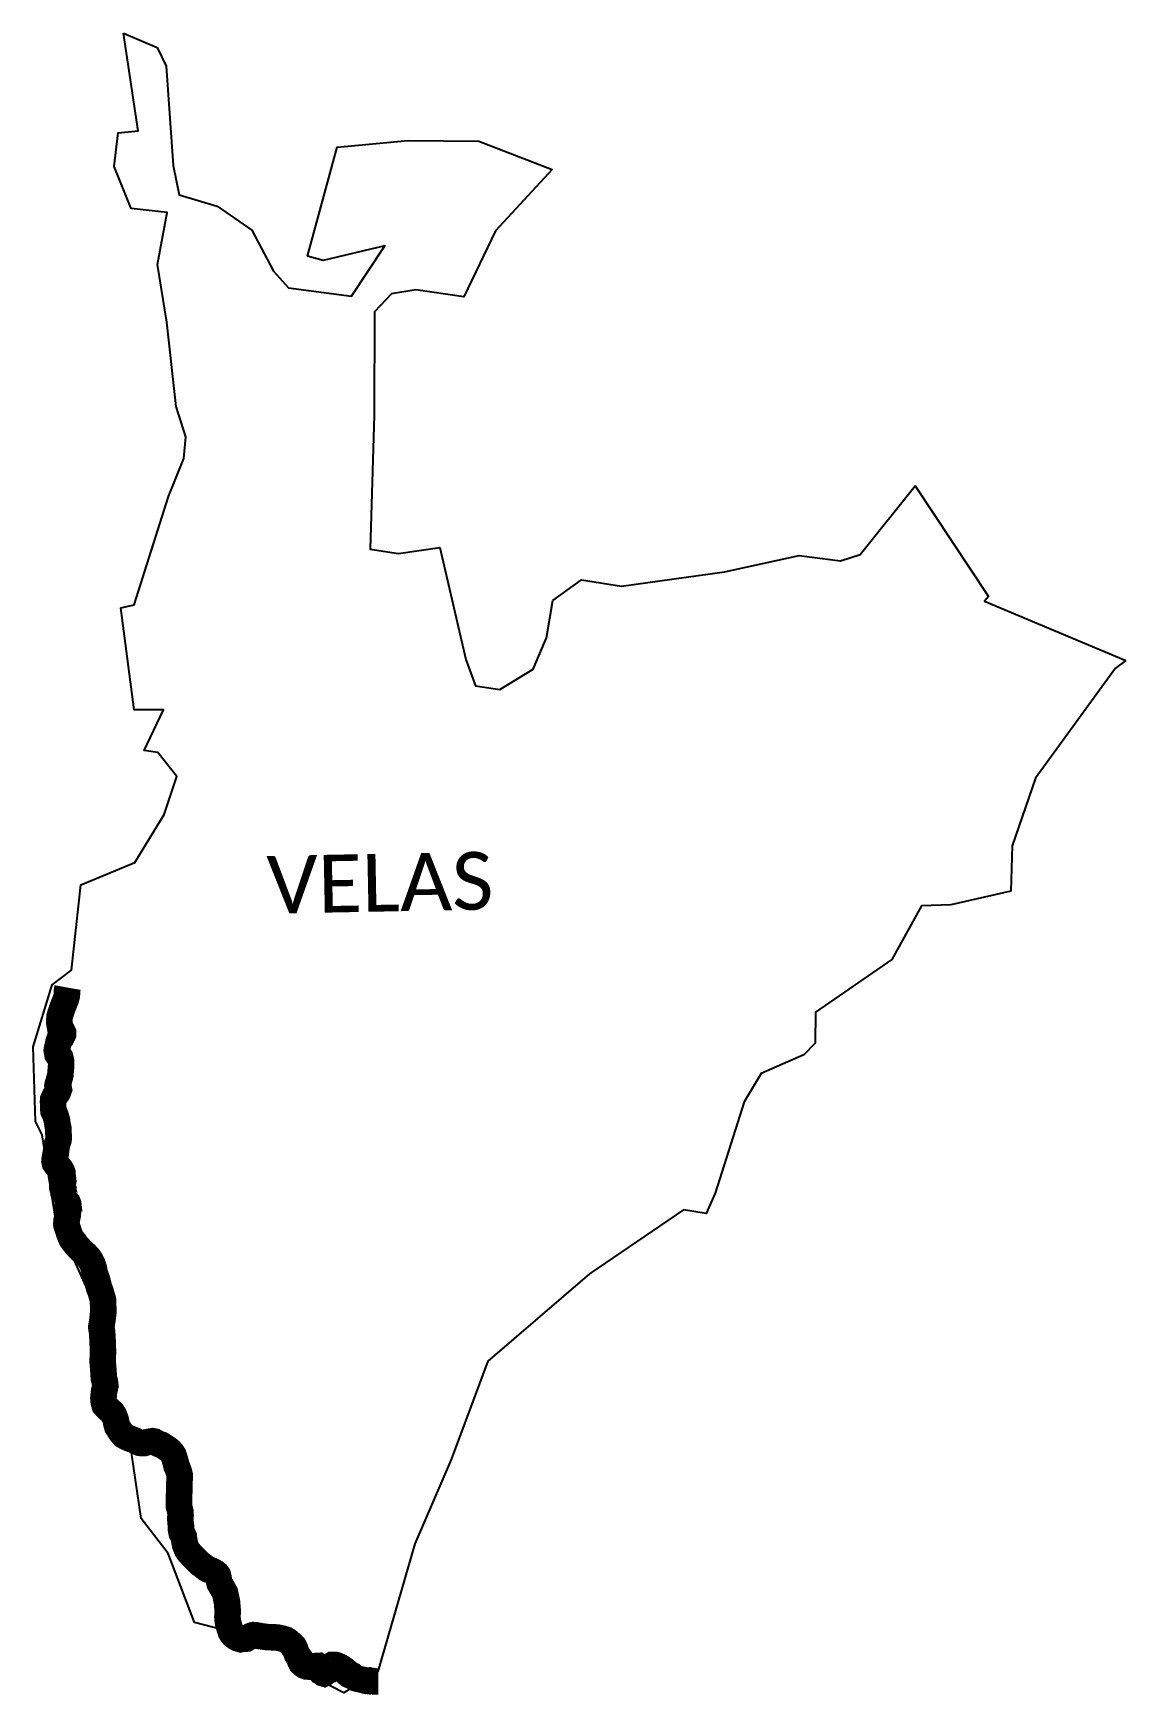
# Model space of a CAD drawing. Header units: metres. Extents: x 291233 to 293289, y 1984629 to 1987758.
import ezdxf

# ---------------------------------------------------------------- set-up
doc = ezdxf.new("R2010")
doc.units = ezdxf.units.M
for name, color, linetype in [('UNPROTECTED', 130, 'Continuous'), ('village', 3, 'Continuous'), ('VILLAGE NAME', 250, 'Continuous')]:
    doc.layers.add(name, color=color, linetype=linetype)
doc.styles.get("Standard").update_dxf_attribs({"font": 'simplex.shx'})

msp = doc.modelspace()

# ---------------------------------------------------------------- linework, layer by layer
at = {"layer": 'UNPROTECTED', "const_width": 50, "flags": 128}
msp.add_lwpolyline([(291298, 1985960.8), (291297, 1985955.2), (291296.9, 1985949.3), (291296.7, 1985946), (291294.8, 1985938.8), (291288.6, 1985923), (291284.4, 1985910.9), (291283, 1985905.8), (291282.6, 1985899.5), (291282.6, 1985894.3), (291284.2, 1985885.2), (291286.5, 1985881.6), (291289.8, 1985874.9), (291289.8, 1985873.7), (291287, 1985867.8), (291282.9, 1985863.5), (291281.1, 1985858.7), (291280.3, 1985854.4), (291279.3, 1985850.2), (291277.8, 1985842.5), (291279, 1985835.2), (291281.4, 1985831.6), (291284.3, 1985828.4), (291286, 1985821.9), (291286, 1985817.8), (291285.9, 1985812.3), (291285.2, 1985804.7), (291284.7, 1985800), (291284.6, 1985796.8), (291283.5, 1985792.2), (291281.3, 1985784), (291279.4, 1985777.9), (291279.1, 1985776.1), (291279.4, 1985774.5), (291280, 1985773.2), (291281.2, 1985771.8), (291281.7, 1985769.2), (291280.8, 1985766.6), (291279.4, 1985763.2), (291277.7, 1985760.7), (291275.1, 1985757.9), (291274.5, 1985757.1), (291273.7, 1985755.5), (291272.3, 1985752.6), (291270.9, 1985749.3), (291270.8, 1985745.2), (291271, 1985741.3), (291271, 1985735.2), (291271.5, 1985728.8), (291273.6, 1985724.4), (291275.5, 1985719.6), (291276.8, 1985715.4), (291278.3, 1985709.5), (291278.9, 1985703.8), (291279.9, 1985698.3), (291280.8, 1985695), (291280.8, 1985691.4), (291280.5, 1985688.3), (291281, 1985685.3), (291281.4, 1985681.2), (291281.4, 1985677.6), (291281.1, 1985674.3), (291280, 1985670.5), (291278.3, 1985666), (291276.9, 1985657.6), (291276.4, 1985652.9), (291275.3, 1985645.3), (291273.9, 1985638.3), (291273.5, 1985634.1), (291274.3, 1985630.4), (291276.6, 1985627), (291281.3, 1985623.3), (291284.7, 1985619.3), (291287.1, 1985615.3), (291288.6, 1985611.3), (291288.6, 1985607.1), (291289, 1985604), (291289.7, 1985597.9), (291289.9, 1985596.5), (291289.6, 1985594.6), (291287.8, 1985593.1), (291287.9, 1985591.1), (291287.9, 1985586), (291289.1, 1985580.7), (291290.4, 1985578.6), (291290.6, 1985575.1), (291291.1, 1985574.2), (291291.6, 1985571.6), (291292.8, 1985568.2), (291293.8, 1985564.4), (291296, 1985557.3), (291297.4, 1985556.5), (291298.3, 1985555.5), (291299.3, 1985552.9), (291299.8, 1985548.7), (291299.4, 1985548.3), (291299.4, 1985543.2), (291298.5, 1985536.1), (291298.5, 1985532.8), (291297.5, 1985528), (291297.3, 1985526.8), (291296.4, 1985523.2), (291296, 1985518.2), (291295.7, 1985515.3), (291296.1, 1985513), (291296.6, 1985511.6), (291297, 1985510.5), (291297.7, 1985508.9), (291299.4, 1985503.9), (291300.9, 1985498.5), (291302.9, 1985493.4), (291303.8, 1985491.4), (291305.1, 1985488.5), (291305.9, 1985486.8), (291307.1, 1985485.1), (291309.5, 1985483.1), (291311.6, 1985480.5), (291312.7, 1985477.7), (291314.6, 1985475.1), (291317.6, 1985472.3), (291325.1, 1985464.6), (291332.3, 1985458.2), (291337.9, 1985452.2), (291341.6, 1985446.4), (291345.1, 1985439.2), (291347.7, 1985431.4), (291348.9, 1985424), (291353.3, 1985411.4), (291357.5, 1985395.2), (291360.1, 1985388.8), (291362.2, 1985381.4), (291364.6, 1985372.9), (291365.2, 1985358.7), (291365.2, 1985347.7), (291363.5, 1985334.1), (291361.6, 1985321.5), (291362.2, 1985317.1), (291363.1, 1985311.9), (291364.1, 1985293.5), (291364.7, 1985275.4), (291364.1, 1985256.7), (291365.4, 1985240.8), (291366.3, 1985225.9), (291368.2, 1985218.8), (291369.2, 1985211), (291367.9, 1985205.4), (291366.7, 1985200), (291366, 1985192.7), (291365.5, 1985187.3), (291365.5, 1985187.3), (291366.1, 1985180.9), (291367.9, 1985174.5), (291372.9, 1985168.9), (291377.6, 1985164.8), (291382.2, 1985160.5), (291385.8, 1985154.8), (291387.3, 1985150.4), (291389.1, 1985145.1), (291389.6, 1985141.4), (291391.5, 1985134.3), (291394.1, 1985130.2), (291395.9, 1985127.3), (291398.8, 1985123.1), (291403.9, 1985117.1), (291409.7, 1985113.9), (291414.9, 1985111.7), (291419.1, 1985110.1), (291424.7, 1985108), (291430, 1985105.1), (291434, 1985103.6), (291438.1, 1985103.1), (291442.2, 1985103.2), (291446.9, 1985104.6), (291453.5, 1985105.9), (291458, 1985106.6), (291461.7, 1985105.9), (291465.2, 1985103.8), (291469.3, 1985101.5), (291474.1, 1985100.1), (291479.7, 1985096.7), (291484.4, 1985093.7), (291488.4, 1985090.8), (291491.7, 1985087.9), (291494.6, 1985084.5), (291497.6, 1985079.6), (291499.1, 1985074.7), (291501.2, 1985067.8), (291503, 1985060.1), (291505.3, 1985055.1), (291507.4, 1985049.2), (291508.8, 1985043.7), (291508.9, 1985035.7), (291508.2, 1985023.7), (291508.3, 1985017), (291508.2, 1985009.6), (291507.5, 1985002.5), (291507.7, 1984996.5), (291507.5, 1984989.5), (291507.7, 1984983.9), (291509.5, 1984977.2), (291510.2, 1984974), (291510.7, 1984966.9), (291510.1, 1984960.9), (291510.8, 1984952.5), (291511.7, 1984945.4), (291511.6, 1984940), (291512.7, 1984934.3), (291515, 1984930.6), (291516.7, 1984926.6), (291516.9, 1984923.9), (291517.6, 1984920.4), (291518.2, 1984916.6), (291519.3, 1984911.5), (291521.2, 1984906.5), (291522.9, 1984902.5), (291525.4, 1984898.8), (291529.9, 1984893.7), (291535, 1984888.5), (291542.4, 1984881.1), (291547.3, 1984876.1), (291554.3, 1984871), (291559.9, 1984866.5), (291562.5, 1984865.1), (291565.6, 1984864.5), (291570.4, 1984862.4), (291575.8, 1984859.4), (291578.9, 1984856.8), (291580.9, 1984854.1), (291582.2, 1984848.7), (291583, 1984844), (291584, 1984839.3), (291588.7, 1984831.2), (291594.3, 1984821.2), (291598, 1984803.9), (291599.4, 1984786.9), (291598.8, 1984776), (291599.7, 1984766.9), (291603, 1984754.5), (291604.5, 1984750.2), (291605.2, 1984747.8), (291606.9, 1984744.9), (291610, 1984741), (291614.8, 1984737.5), (291618.5, 1984735.4), (291622.3, 1984734.3), (291625.2, 1984735.4), (291629, 1984734.5), (291634.3, 1984734.9), (291639, 1984737.5), (291642.2, 1984739.6), (291645.1, 1984740.9), (291648.2, 1984741.6), (291651.4, 1984741.4), (291659.3, 1984739.8), (291673.3, 1984737.9), (291682.8, 1984737.5), (291691.7, 1984737.1), (291701.9, 1984735.1), (291708.4, 1984733.1), (291713, 1984730.2), (291717.8, 1984726.1), (291724, 1984719.9), (291726.3, 1984715.2), (291728.6, 1984708.8), (291729.9, 1984704.9), (291732.4, 1984700.6), (291734.1, 1984699.5), (291735.7, 1984697.3), (291735.9, 1984695), (291736.3, 1984692.4), (291737.7, 1984689.4), (291739.8, 1984687.4), (291742.2, 1984685.2), (291743.7, 1984684.2), (291748, 1984682.6), (291752.5, 1984682.2), (291757.9, 1984682.3), (291765.4, 1984683.4), (291767.4, 1984683.5), (291769.5, 1984681.2), (291770.8, 1984678.7), (291771.3, 1984676.4), (291774, 1984673.4), (291776.2, 1984672.5), (291777.8, 1984671.1), (291779.4, 1984669.6), (291780.4, 1984669.3), (291781.4, 1984669.8), (291782.6, 1984670.7), (291784.1, 1984672), (291785.5, 1984672.8), (291786.2, 1984673.5), (291788.7, 1984674.5), (291790, 1984675), (291790.9, 1984675.8), (291791.8, 1984677.7), (291792, 1984679.2), (291792.7, 1984681.5), (291793.1, 1984683.1), (291794.5, 1984684.4), (291796.5, 1984685.6), (291801, 1984685.6), (291804.9, 1984684.5), (291810.4, 1984681.9), (291814.8, 1984679.3), (291819, 1984676.4), (291824, 1984672.2), (291825.3, 1984669.4), (291825.9, 1984668.1), (291827.3, 1984667), (291830, 1984665.7), (291832.1, 1984665.7), (291834.5, 1984665), (291836.2, 1984663.4), (291838.9, 1984661.5), (291840.8, 1984660.3), (291842.9, 1984659.6), (291845.7, 1984659), (291849.1, 1984658.2), (291854.2, 1984657.1), (291857.5, 1984656.1), (291859.3, 1984655.7), (291861.3, 1984656), (291863.4, 1984656.1), (291865.3, 1984655.1), (291867.3, 1984654.8), (291869.2, 1984655.1), (291873, 1984655), (291876.2, 1984654.2), (291879.8, 1984654.2), (291882.7, 1984654.2)], dxfattribs=at)
at = {"layer": 'village', "flags": 128}
msp.add_lwpolyline([(291403.4, 1987757.6), (291466.6, 1987730.8)], dxfattribs=at)
at = {"layer": 'village', "color": 3, "true_color": 0x00ff00}
for points in [[(293289.1, 1986576.8, 0), (293269.7, 1986562.1, 0), (293119.3, 1986354.8, 0), (293075.3, 1986227.8, 0), (293072.8, 1986142.2, 0), (292960.1, 1986116.4, 0), (292904.7, 1986114.7, 0), (292848.9, 1986013.7, 0), (292705.2, 1985914.3, 0), (292704.5, 1985856, 0), (292683.7, 1985834.4, 0), (292603.4, 1985799.1, 0), (292570.9, 1985745.4, 0), (292516.4, 1985573.5, 0), (292499.4, 1985535.5, 0), (292457.2, 1985542, 0), (292280.4, 1985421.6, 0), (292088.6, 1985257.6, 0), (292020.1, 1985072.3, 0), (291951.4, 1984913.2, 0), (291881.8, 1984673, 0), (291817.8, 1984632.6, 0), (291728.9, 1984678.7, 0), (291684.2, 1984726.8, 0), (291537.2, 1984765.3, 0), (291487.5, 1984895, 0), (291436.6, 1984960.9, 0), (291415.3, 1985106.6, 0), (291376.3, 1985149.6, 0), (291343.8, 1985374.4, 0), (291275.6, 1985526.8, 0), (291250.4, 1985683.2, 0), (291237.9, 1985708.9, 0), (291233.5, 1985849.1, 0), (291268.8, 1985966, 0), (291305.7, 1985993.7, 0), (291323, 1986154.1, 0), (291424.9, 1986196.2, 0), (291479.7, 1986286.6, 0), (291503.7, 1986357.9, 0), (291467.9, 1986403.3, 0), (291441.9, 1986407.4, 0), (291478.5, 1986483.5, 0), (291423.6, 1986483.9, 0), (291398.4, 1986675.7, 0), (291423.1, 1986681.6, 0), (291487.8, 1986885.3, 0), (291516.9, 1986956.7, 0), (291520.7, 1986997.7, 0), (291502.6, 1987054.7, 0), (291485, 1987213.9, 0), (291467.1, 1987322.3, 0), (291485.2, 1987419.8, 0), (291417.7, 1987427.6, 0), (291385.8, 1987507, 0), (291393.1, 1987569.9, 0), (291430.6, 1987573.8, 0), (291403.4, 1987757.6, 0)], [(291466.6, 1987730.8, 0), (291483.8, 1987695.7, 0), (291496.6, 1987508.8, 0), (291507.9, 1987453.2, 0), (291579.3, 1987432, 0), (291644.8, 1987386.7, 0), (291685.3, 1987309.5, 0), (291713.9, 1987278.2, 0), (291832, 1987262.5, 0), (291895.2, 1987357.4, 0), (291779, 1987330, 0), (291749.5, 1987338, 0), (291805.3, 1987543, 0), (291938.7, 1987555.5, 0), (292071.9, 1987554.7, 0), (292210, 1987501.1, 0), (292103.2, 1987385.6, 0), (292043.7, 1987261.1, 0), (291953.1, 1987274.4, 0), (291907.6, 1987266.8, 0), (291875.4, 1987232.8, 0), (291875, 1987038.8, 0), (291867.4, 1986786.5, 0), (291921, 1986778, 0), (291998.7, 1986789.3, 0), (292047.6, 1986578.5, 0), (292065.6, 1986528.7, 0), (292111.5, 1986522.2, 0), (292174, 1986560, 0), (292199.2, 1986619.1, 0), (292211.4, 1986689.8, 0), (292265.1, 1986728.3, 0), (292340.1, 1986716.3, 0), (292534.1, 1986743.4, 0), (292674.5, 1986774.4, 0), (292752.7, 1986764.3, 0), (292789.2, 1986776.1, 0), (292892.6, 1986905.5, 0), (293030.8, 1986697.2, 0), (293023.2, 1986688.1, 0), (293289.1, 1986576.8, 0)]]:
    msp.add_polyline3d(points, dxfattribs=at)

# ---------------------------------------------------------------- texts
at = {"layer": 'VILLAGE NAME', "insert": (291671.9, 1986208.5), "char_height": 108.748, "attachment_point": 1, "rotation": 1.1028}
msp.add_mtext_dynamic_manual_height_columns('{\\fCalibri|b0|i0|c0|p34;VELAS}', width=1571.314, gutter_width=543.7, heights=[0], dxfattribs=at)

doc.saveas('drawing.dxf')
